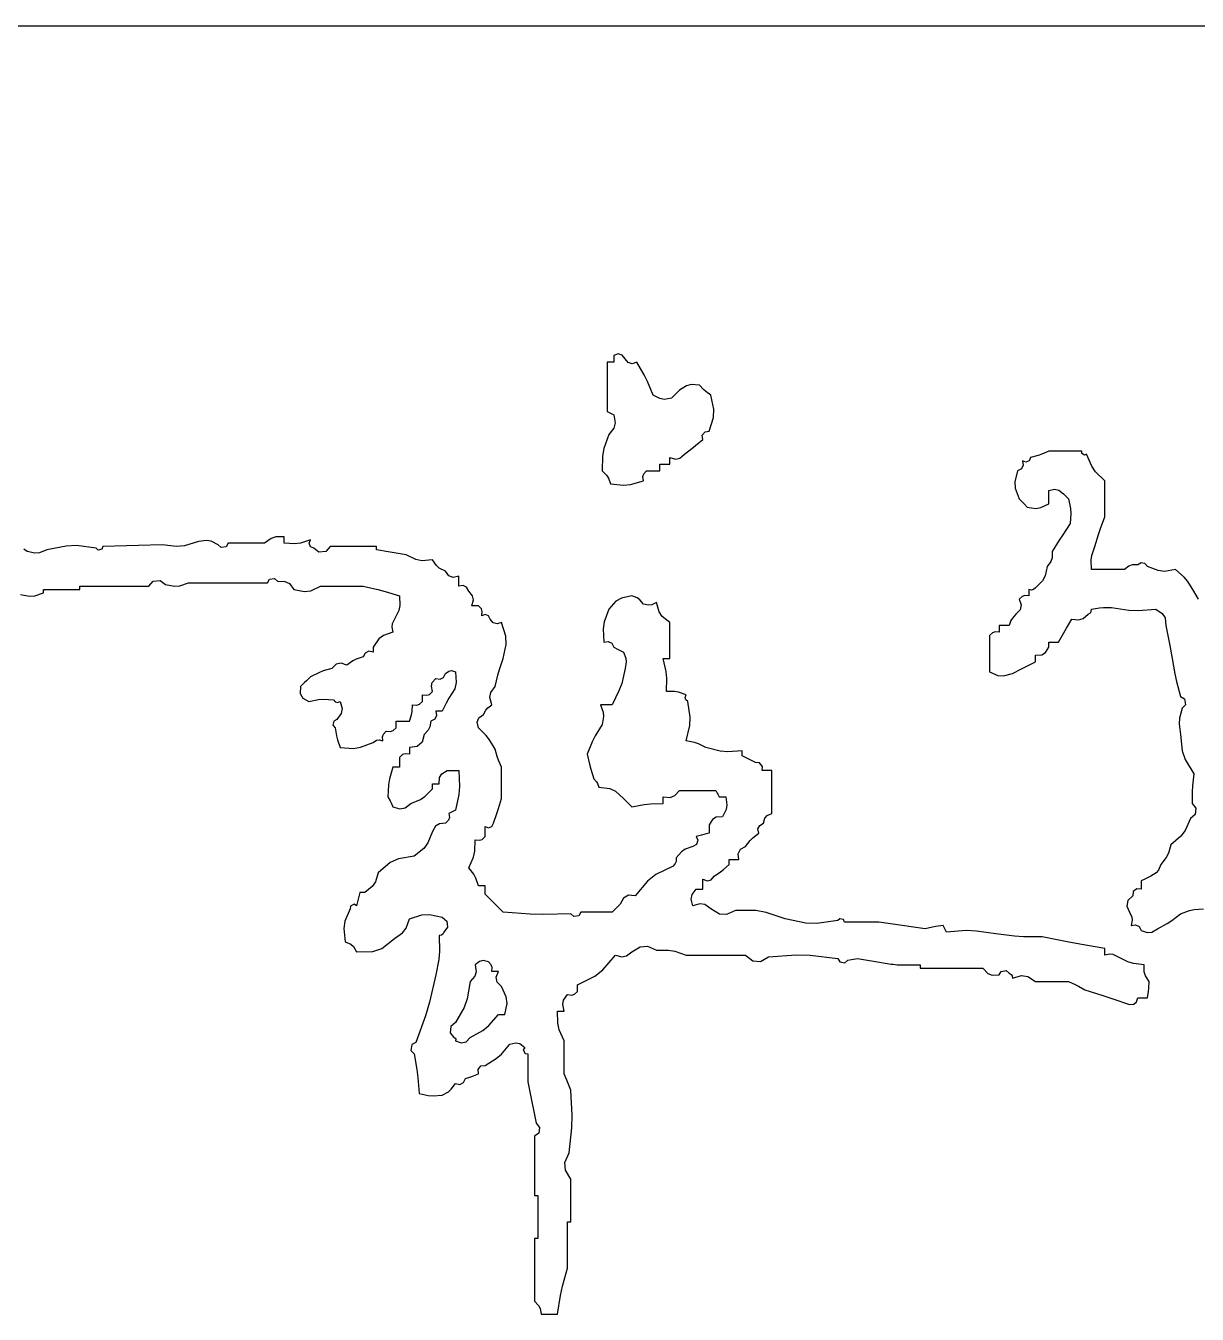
# Model space of a CAD drawing. Extents: x -737978 to 768813, y -372247 to 1140308.
# Drawn here: x -539000 to -537654, y -238915 to -237435 of the extents above; entities that cross this region are included whole.
import ezdxf

# ---------------------------------------------------------------- set-up
doc = ezdxf.new("R2010")
doc.units = 0
doc.header["$LTSCALE"] = 1000
doc.header["$MEASUREMENT"] = 0
doc.layers.get('0').update_dxf_attribs({"linetype": 'CONTINUOUS'})
doc.layers.add('PUB_TITLE', color=4, linetype='CONTINUOUS')

# ---------------------------------------------------------------- blocks, each defined once
blk = doc.blocks.new('黄履优')
for p, q in [((0.929155, 0.560923), (0.926865, 0.56012)), ((0.931179, 0.560344), (0.929155, 0.560923)), ((0.924864, 0.556786), (0.923531, 0.556786)), ((0.923531, 0.556786), (0.923531, 0.546783)), ((0.925531, 0.556786), (0.924864, 0.556786)), ((0.926865, 0.556786), (0.925531, 0.556786)), ((0.926865, 0.56012), (0.926865, 0.558786)), ((0.926865, 0.558786), (0.926865, 0.558119)), ((0.926865, 0.558119), (0.926865, 0.556786)), ((0.932699, 0.558453), (0.931179, 0.560344)), ((0.93422, 0.556561), (0.932699, 0.558453)), ((0.936243, 0.555983), (0.93422, 0.556561)), ((0.938534, 0.556786), (0.936243, 0.555983)), ((0.94227, 0.550334), (0.938534, 0.556786)), ((0.94395, 0.546975), (0.94227, 0.550334)), ((0.923531, 0.546783), (0.923531, 0.541782)), ((0.923531, 0.541782), (0.923531, 0.53178)), ((0.946869, 0.540115), (0.94395, 0.546975)), ((0.960205, 0.542616), (0.958538, 0.540949)), ((0.963673, 0.544848), (0.960205, 0.542616)), ((0.966097, 0.545454), (0.963673, 0.544848)), ((0.970207, 0.545116), (0.966097, 0.545454)), ((0.972287, 0.542853), (0.970207, 0.545116)), ((0.973487, 0.541824), (0.972287, 0.542853)), ((0.976042, 0.540115), (0.973487, 0.541824)), ((0.950134, 0.538316), (0.946869, 0.540115)), ((0.952349, 0.537914), (0.950134, 0.538316)), ((0.956038, 0.538448), (0.952349, 0.537914)), ((0.957705, 0.540115), (0.956038, 0.538448)), ((0.958538, 0.540949), (0.957705, 0.540115)), ((0.977479, 0.532915), (0.976042, 0.540115)), ((0.923531, 0.53178), (0.924864, 0.531113)), ((0.924864, 0.531113), (0.925531, 0.53078)), ((0.925531, 0.53078), (0.926865, 0.530113)), ((0.926865, 0.530113), (0.927626, 0.52606)), ((0.975208, 0.521778), (0.977293, 0.528819)), ((0.977293, 0.528819), (0.977479, 0.532915)), ((0.926943, 0.523329), (0.924364, 0.520111)), ((0.927626, 0.52606), (0.926943, 0.523329)), ((0.971623, 0.519731), (0.973085, 0.521558)), ((0.973085, 0.521558), (0.975208, 0.521778)), ((0.924364, 0.520111), (0.921949, 0.513058)), ((0.968237, 0.514574), (0.971874, 0.517611)), ((0.971874, 0.517611), (0.971623, 0.519731)), ((0.921252, 0.509226), (0.92103, 0.501774)), ((0.921949, 0.513058), (0.921252, 0.509226)), ((0.960322, 0.508168), (0.962706, 0.510109)), ((0.962706, 0.510109), (0.966403, 0.513073)), ((0.966403, 0.513073), (0.968237, 0.514574)), ((1.1415, 0.509498), (1.137743, 0.508442)), ((1.143354, 0.510172), (1.1415, 0.509498)), ((1.146912, 0.511776), (1.143354, 0.510172)), ((1.15358, 0.511776), (1.146912, 0.511776)), ((1.156914, 0.511776), (1.15358, 0.511776)), ((1.163582, 0.511776), (1.156914, 0.511776)), ((1.163608, 0.510574), (1.163582, 0.511776)), ((1.164963, 0.50967), (1.163608, 0.510574)), ((1.166082, 0.510109), (1.164963, 0.50967)), ((1.168632, 0.504159), (1.166082, 0.510109)), ((0.950203, 0.503774), (0.950203, 0.505108)), ((0.950203, 0.505108), (0.952203, 0.505108)), ((0.950203, 0.503107), (0.950203, 0.503774)), ((0.950203, 0.501774), (0.950203, 0.503107)), ((0.952203, 0.505108), (0.953204, 0.505108)), ((0.953204, 0.505108), (0.955204, 0.505108)), ((0.955204, 0.507108), (0.955204, 0.508442)), ((0.955204, 0.508442), (0.958185, 0.507693)), ((0.955204, 0.506442), (0.955204, 0.507108)), ((0.955204, 0.505108), (0.955204, 0.506442)), ((0.958185, 0.507693), (0.960322, 0.508168)), ((1.133067, 0.50279), (1.131075, 0.501774)), ((1.133958, 0.504571), (1.133067, 0.50279)), ((1.135247, 0.50612), (1.133576, 0.506775)), ((1.133576, 0.506775), (1.133958, 0.504571)), ((1.136984, 0.506815), (1.135247, 0.50612)), ((1.137743, 0.508442), (1.136984, 0.506815)), ((1.170609, 0.501284), (1.168632, 0.504159)), ((0.92103, 0.501774), (0.923283, 0.499579)), ((0.923283, 0.499579), (0.924212, 0.498093)), ((0.924212, 0.498093), (0.925198, 0.495106)), ((0.935426, 0.494927), (0.941868, 0.496773)), ((0.94163, 0.498868), (0.942087, 0.500241)), ((0.941868, 0.496773), (0.94163, 0.498868)), ((0.942087, 0.500241), (0.943535, 0.501774)), ((0.943535, 0.501774), (0.946202, 0.501774)), ((0.946202, 0.501774), (0.947536, 0.501774)), ((0.947536, 0.501774), (0.950203, 0.501774)), ((1.131075, 0.501774), (1.129707, 0.496263)), ((1.129707, 0.496263), (1.129904, 0.492916)), ((1.175251, 0.496773), (1.170609, 0.501284)), ((1.175251, 0.489438), (1.175251, 0.496773)), ((0.925198, 0.495106), (0.931878, 0.494572)), ((0.931878, 0.494572), (0.935426, 0.494927)), ((1.129904, 0.492916), (1.131909, 0.487604)), ((1.146912, 0.491772), (1.149893, 0.49252)), ((1.146912, 0.489105), (1.146912, 0.491772)), ((1.146912, 0.487771), (1.146912, 0.489105)), ((1.149893, 0.49252), (1.15203, 0.492046)), ((1.15203, 0.492046), (1.154413, 0.490105)), ((1.154413, 0.490105), (1.155414, 0.489105)), ((1.155414, 0.489105), (1.155914, 0.488604)), ((1.175251, 0.48577), (1.175251, 0.489438)), ((1.131909, 0.487604), (1.133576, 0.485937)), ((1.133576, 0.485937), (1.134409, 0.485104)), ((1.134409, 0.485104), (1.136076, 0.483437)), ((1.136076, 0.483437), (1.140405, 0.482738)), ((1.140405, 0.482738), (1.142993, 0.483136)), ((1.142993, 0.483136), (1.146912, 0.485104)), ((1.146912, 0.485104), (1.146912, 0.487771)), ((1.155914, 0.488604), (1.156914, 0.487604)), ((1.156914, 0.487604), (1.157906, 0.482691)), ((1.157906, 0.482691), (1.158079, 0.480103)), ((1.175251, 0.478436), (1.175251, 0.48577)), ((1.158079, 0.480103), (1.157747, 0.475102)), ((1.173065, 0.472499), (1.175251, 0.478436)), ((1.154079, 0.469434), (1.152245, 0.4666)), ((1.157747, 0.475102), (1.154079, 0.469434)), ((1.17025, 0.463432), (1.172063, 0.469493)), ((1.172063, 0.469493), (1.173065, 0.472499)), ((0.649952, 0.463721), (0.640137, 0.461765)), ((0.655219, 0.463897), (0.649952, 0.463721)), ((0.665142, 0.462599), (0.655219, 0.463897)), ((0.668476, 0.463432), (0.667999, 0.462143)), ((0.680476, 0.463841), (0.668476, 0.463432)), ((0.686478, 0.464007), (0.680476, 0.463841)), ((0.698483, 0.464266), (0.686478, 0.464007)), ((0.705808, 0.463506), (0.698483, 0.464266)), ((0.709751, 0.463865), (0.705808, 0.463506)), ((0.71682, 0.465933), (0.709751, 0.463865)), ((0.720836, 0.466497), (0.71682, 0.465933)), ((0.723206, 0.466102), (0.720836, 0.466497)), ((0.726822, 0.464266), (0.723206, 0.466102)), ((0.728307, 0.462885), (0.726822, 0.464266)), ((0.730866, 0.463311), (0.728307, 0.462885)), ((0.731823, 0.465099), (0.730866, 0.463311)), ((0.739158, 0.465099), (0.731823, 0.465099)), ((0.742825, 0.465099), (0.739158, 0.465099)), ((0.75016, 0.465099), (0.742825, 0.465099)), ((0.753588, 0.467556), (0.75016, 0.465099)), ((0.755946, 0.468342), (0.753588, 0.467556)), ((0.760162, 0.468433), (0.755946, 0.468342)), ((0.760162, 0.4671), (0.760162, 0.468433)), ((0.760162, 0.466433), (0.760162, 0.4671)), ((0.760162, 0.465099), (0.760162, 0.466433)), ((0.76553, 0.464792), (0.760162, 0.465099)), ((0.768372, 0.465147), (0.76553, 0.464792)), ((0.773499, 0.466766), (0.768372, 0.465147)), ((0.772844, 0.465095), (0.773499, 0.466766)), ((0.773538, 0.463358), (0.772844, 0.465095)), ((0.775166, 0.462599), (0.773538, 0.463358)), ((0.783501, 0.463432), (0.781331, 0.460879)), ((0.792836, 0.463432), (0.783501, 0.463432)), ((0.797504, 0.463432), (0.792836, 0.463432)), ((0.806839, 0.463432), (0.797504, 0.463432)), ((0.806839, 0.462766), (0.806839, 0.463432)), ((1.152245, 0.4666), (1.148579, 0.460932)), ((1.168758, 0.458959), (1.17025, 0.463432)), ((0.630135, 0.460932), (0.628493, 0.462122)), ((0.634046, 0.460027), (0.630135, 0.460932)), ((0.636429, 0.460226), (0.634046, 0.460027)), ((0.640137, 0.461765), (0.636429, 0.460226)), ((0.66617, 0.461686), (0.665142, 0.462599)), ((0.667999, 0.462143), (0.66617, 0.461686)), ((0.777798, 0.460526), (0.775166, 0.462599)), ((0.781331, 0.460879), (0.777798, 0.460526)), ((0.806839, 0.462432), (0.806839, 0.462766)), ((0.806839, 0.461765), (0.806839, 0.462432)), ((0.812834, 0.460729), (0.806839, 0.461765)), ((0.815835, 0.460229), (0.812834, 0.460729)), ((0.821842, 0.459265), (0.815835, 0.460229)), ((0.826715, 0.456875), (0.821842, 0.459265)), ((0.829771, 0.456302), (0.826715, 0.456875)), ((0.835178, 0.456764), (0.829771, 0.456302)), ((0.837164, 0.453828), (0.835178, 0.456764)), ((1.14858, 0.457769), (1.147977, 0.45596)), ((1.148579, 0.460932), (1.14858, 0.457769)), ((1.168403, 0.456475), (1.168758, 0.458959)), ((1.168583, 0.451763), (1.168403, 0.456475)), ((0.838673, 0.452508), (0.837164, 0.453828)), ((0.841847, 0.45093), (0.838673, 0.452508)), ((0.84347, 0.448589), (0.841847, 0.45093)), ((1.146078, 0.45343), (1.145055, 0.448615)), ((1.147977, 0.45596), (1.146078, 0.45343)), ((1.175251, 0.451763), (1.168583, 0.451763)), ((1.178585, 0.451763), (1.175251, 0.451763)), ((1.185253, 0.451763), (1.178585, 0.451763)), ((1.187489, 0.453528), (1.185253, 0.451763)), ((1.189076, 0.454124), (1.187489, 0.453528)), ((1.191921, 0.454264), (1.189076, 0.454124)), ((1.193747, 0.455148), (1.191921, 0.454264)), ((1.195483, 0.454858), (1.193747, 0.455148)), ((1.196922, 0.45343), (1.195483, 0.454858)), ((1.20221, 0.451282), (1.196922, 0.45343)), ((1.205451, 0.450901), (1.20221, 0.451282)), ((1.211092, 0.451763), (1.205451, 0.450901)), ((1.21536, 0.448018), (1.211092, 0.451763)), ((0.656807, 0.442761), (0.656807, 0.443428)), ((0.656807, 0.443428), (0.67081, 0.443428)), ((0.67081, 0.443428), (0.677811, 0.443428)), ((0.677811, 0.443428), (0.691814, 0.443428)), ((0.691814, 0.443428), (0.693985, 0.445981)), ((0.693985, 0.445981), (0.697517, 0.446334)), ((0.697517, 0.446334), (0.70015, 0.444262)), ((0.70015, 0.444262), (0.704736, 0.443332)), ((0.704736, 0.443332), (0.707411, 0.443523)), ((0.707411, 0.443523), (0.711819, 0.445095)), ((0.711819, 0.445095), (0.727822, 0.445095)), ((0.727822, 0.445095), (0.735824, 0.445095)), ((0.735824, 0.445095), (0.751827, 0.445095)), ((0.751827, 0.445095), (0.752806, 0.446871)), ((0.752806, 0.446871), (0.755327, 0.447292)), ((0.755327, 0.447292), (0.756828, 0.445929)), ((0.756828, 0.445929), (0.760555, 0.445838)), ((0.760555, 0.445838), (0.762855, 0.444688)), ((0.762855, 0.444688), (0.765163, 0.441761)), ((0.773653, 0.441102), (0.7785, 0.443428)), ((0.7785, 0.443428), (0.787168, 0.443428)), ((0.787168, 0.443428), (0.791502, 0.443428)), ((0.791502, 0.443428), (0.800171, 0.443428)), ((0.800171, 0.443428), (0.807592, 0.441776)), ((0.845752, 0.447733), (0.84347, 0.448589)), ((0.848515, 0.448429), (0.845752, 0.447733)), ((0.848515, 0.446429), (0.848515, 0.448429)), ((0.848515, 0.445429), (0.848515, 0.446429)), ((0.848515, 0.443428), (0.848515, 0.445429)), ((0.85073, 0.443732), (0.848515, 0.443428)), ((0.852429, 0.442883), (0.85073, 0.443732)), ((1.1437, 0.4461), (1.140244, 0.442595)), ((1.145055, 0.448615), (1.1437, 0.4461)), ((1.217274, 0.445756), (1.21536, 0.448018)), ((1.220261, 0.440928), (1.217274, 0.445756)), ((0.626801, 0.439261), (0.631389, 0.438342)), ((0.631389, 0.438342), (0.634059, 0.438532)), ((0.634059, 0.438532), (0.63847, 0.440094)), ((0.63847, 0.441094), (0.63847, 0.441761)), ((0.63847, 0.441761), (0.645805, 0.441761)), ((0.63847, 0.440761), (0.63847, 0.441094)), ((0.63847, 0.440094), (0.63847, 0.440761)), ((0.645805, 0.441761), (0.649472, 0.441761)), ((0.649472, 0.441761), (0.656807, 0.441761)), ((0.656807, 0.442428), (0.656807, 0.442761)), ((0.656807, 0.441761), (0.656807, 0.442428)), ((0.765163, 0.441761), (0.770434, 0.4407)), ((0.770434, 0.4407), (0.773653, 0.441102)), ((0.807592, 0.441776), (0.811276, 0.440771)), ((0.811276, 0.440771), (0.818508, 0.438427)), ((0.818508, 0.438427), (0.818731, 0.433659)), ((0.853516, 0.440928), (0.852429, 0.442883)), ((0.855457, 0.438544), (0.853516, 0.440928)), ((0.855931, 0.436407), (0.855457, 0.438544)), ((0.930769, 0.437339), (0.927974, 0.435742)), ((0.936033, 0.438427), (0.930769, 0.437339)), ((0.938763, 0.437546), (0.936033, 0.438427)), ((0.94015, 0.436556), (0.938763, 0.437546)), ((1.133442, 0.438208), (1.131909, 0.43676)), ((1.134814, 0.438665), (1.133442, 0.438208)), ((1.13691, 0.438427), (1.134814, 0.438665)), ((1.138248, 0.441446), (1.13691, 0.441761)), ((1.13691, 0.441761), (1.13691, 0.440427)), ((1.13691, 0.440427), (1.13691, 0.439761)), ((1.13691, 0.439761), (1.13691, 0.438427)), ((1.139211, 0.441687), (1.138248, 0.441446)), ((1.140244, 0.442595), (1.139211, 0.441687)), ((1.22271, 0.43683), (1.220261, 0.440928)), ((0.818165, 0.431016), (0.816008, 0.426758)), ((0.818731, 0.433659), (0.818165, 0.431016)), ((0.855183, 0.433426), (0.855931, 0.436407)), ((0.856516, 0.433426), (0.855183, 0.433426)), ((0.857183, 0.433426), (0.856516, 0.433426)), ((0.858517, 0.433426), (0.857183, 0.433426)), ((0.859964, 0.431893), (0.858517, 0.433426)), ((0.860422, 0.43052), (0.859964, 0.431893)), ((0.860184, 0.428425), (0.860422, 0.43052)), ((0.924364, 0.431759), (0.92208, 0.425415)), ((0.927974, 0.435742), (0.924364, 0.431759)), ((0.941868, 0.434259), (0.94015, 0.436556)), ((0.944509, 0.433758), (0.941868, 0.434259)), ((0.9461, 0.433957), (0.944509, 0.433758)), ((0.948536, 0.435093), (0.9461, 0.433957)), ((0.949863, 0.430471), (0.948536, 0.435093)), ((0.951449, 0.428094), (0.949863, 0.430471)), ((1.132447, 0.431399), (1.130241, 0.429258)), ((1.131909, 0.43676), (1.133, 0.433887)), ((1.133, 0.433887), (1.132447, 0.431399)), ((1.167954, 0.429865), (1.168422, 0.430568)), ((1.168422, 0.430568), (1.168583, 0.431759)), ((1.168583, 0.431759), (1.172527, 0.43251)), ((1.172527, 0.43251), (1.174571, 0.43268)), ((1.174571, 0.43268), (1.178585, 0.432592)), ((1.178585, 0.432592), (1.1875, 0.4313)), ((1.1875, 0.4313), (1.192104, 0.431129)), ((1.192104, 0.431129), (1.20109, 0.431759)), ((1.20109, 0.431759), (1.204335, 0.429617)), ((0.814845, 0.424334), (0.814644, 0.422725)), ((0.816008, 0.426758), (0.814845, 0.424334)), ((0.861855, 0.42908), (0.860184, 0.428425)), ((0.863593, 0.428385), (0.861855, 0.42908)), ((0.864351, 0.426758), (0.863593, 0.428385)), ((0.865872, 0.424866), (0.864351, 0.426758)), ((0.867895, 0.424288), (0.865872, 0.424866)), ((0.870186, 0.425091), (0.867895, 0.424288)), ((0.872347, 0.418074), (0.870186, 0.425091)), ((0.92208, 0.425415), (0.921542, 0.421824)), ((0.955204, 0.425091), (0.951449, 0.428094)), ((0.955204, 0.417756), (0.955204, 0.425091)), ((1.127798, 0.42596), (1.126907, 0.423424)), ((1.128508, 0.427204), (1.127798, 0.42596)), ((1.130241, 0.429258), (1.128508, 0.427204)), ((1.155914, 0.42209), (1.158581, 0.426758)), ((1.158581, 0.426758), (1.162029, 0.426283)), ((1.162029, 0.426283), (1.164299, 0.426963)), ((1.164299, 0.426963), (1.166916, 0.429258)), ((1.166916, 0.429258), (1.167954, 0.429865)), ((1.204335, 0.429617), (1.205729, 0.427295)), ((1.205729, 0.427295), (1.206091, 0.423424)), ((0.810433, 0.4185), (0.808026, 0.416695)), ((0.815174, 0.42009), (0.810433, 0.4185)), ((0.814644, 0.422725), (0.815174, 0.42009)), ((0.872535, 0.413938), (0.872347, 0.418074)), ((0.921542, 0.421824), (0.921864, 0.415089)), ((0.955204, 0.414088), (0.955204, 0.417756)), ((1.118439, 0.41987), (1.116905, 0.418423)), ((1.116905, 0.418423), (1.116905, 0.411088)), ((1.119811, 0.420328), (1.118439, 0.41987)), ((1.121906, 0.42009), (1.119811, 0.420328)), ((1.123907, 0.423424), (1.121906, 0.423424)), ((1.121906, 0.423424), (1.121906, 0.42209)), ((1.121906, 0.42209), (1.121906, 0.421423)), ((1.121906, 0.421423), (1.121906, 0.42009)), ((1.124907, 0.423424), (1.123907, 0.423424)), ((1.126907, 0.423424), (1.124907, 0.423424)), ((1.151913, 0.415089), (1.15458, 0.419756)), ((1.15458, 0.419756), (1.155914, 0.42209)), ((1.206091, 0.423424), (1.207425, 0.416756)), ((0.808026, 0.416695), (0.805172, 0.412588)), ((0.805172, 0.412588), (0.805172, 0.411588)), ((0.805172, 0.411588), (0.805172, 0.411088)), ((0.805172, 0.411088), (0.805172, 0.410088)), ((0.871019, 0.406754), (0.872535, 0.413938)), ((0.921864, 0.415089), (0.924067, 0.415471)), ((0.924067, 0.415471), (0.925849, 0.414581)), ((0.925849, 0.414581), (0.926865, 0.412588)), ((0.926865, 0.412588), (0.928803, 0.411471)), ((0.928803, 0.411471), (0.92981, 0.410968)), ((0.92981, 0.410968), (0.931866, 0.410088)), ((0.955204, 0.406754), (0.955204, 0.414088)), ((1.116905, 0.411088), (1.116905, 0.40742)), ((1.145285, 0.409896), (1.146912, 0.412588)), ((1.146912, 0.414088), (1.146912, 0.415089)), ((1.146912, 0.415089), (1.148912, 0.415089)), ((1.146912, 0.413588), (1.146912, 0.414088)), ((1.146912, 0.412588), (1.146912, 0.413588)), ((1.148912, 0.415089), (1.149912, 0.415089)), ((1.149912, 0.415089), (1.151913, 0.415089)), ((1.207425, 0.416756), (1.208091, 0.413422)), ((1.208091, 0.413422), (1.209425, 0.406754)), ((0.788962, 0.404511), (0.786475, 0.403958)), ((0.791836, 0.40342), (0.788962, 0.404511)), ((0.794888, 0.40556), (0.791836, 0.40342)), ((0.796628, 0.40643), (0.794888, 0.40556)), ((0.800171, 0.407587), (0.796628, 0.40643)), ((0.801187, 0.409579), (0.800171, 0.407587)), ((0.802968, 0.41047), (0.801187, 0.409579)), ((0.805172, 0.410088), (0.802968, 0.41047)), ((0.869104, 0.401165), (0.871019, 0.406754)), ((0.931866, 0.410088), (0.932939, 0.406913)), ((0.933122, 0.405076), (0.932699, 0.401753)), ((0.932939, 0.406913), (0.933122, 0.405076)), ((0.953328, 0.400213), (0.95187, 0.406754)), ((0.95187, 0.406754), (0.953204, 0.406754)), ((0.953204, 0.406754), (0.95387, 0.406754)), ((0.95387, 0.406754), (0.955204, 0.406754)), ((1.116905, 0.40742), (1.116905, 0.400085)), ((1.135553, 0.402799), (1.140244, 0.405087)), ((1.140244, 0.408421), (1.143376, 0.408703)), ((1.140244, 0.407087), (1.140244, 0.408421)), ((1.140244, 0.40642), (1.140244, 0.407087)), ((1.140244, 0.405087), (1.140244, 0.40642)), ((1.143376, 0.408703), (1.145285, 0.409896)), ((1.209425, 0.406754), (1.210628, 0.398999)), ((0.777667, 0.399631), (0.773499, 0.397585)), ((0.779869, 0.400478), (0.777667, 0.399631)), ((0.784334, 0.401753), (0.779869, 0.400478)), ((0.786475, 0.403958), (0.784334, 0.401753)), ((0.84083, 0.39726), (0.841847, 0.399252)), ((0.841847, 0.399252), (0.843488, 0.400442)), ((0.843488, 0.400442), (0.844908, 0.400679)), ((0.844908, 0.400679), (0.846848, 0.400085)), ((0.846848, 0.400085), (0.847247, 0.394601)), ((0.866852, 0.392584), (0.868267, 0.39832)), ((0.868267, 0.39832), (0.869104, 0.401165)), ((0.932699, 0.401753), (0.930918, 0.394154)), ((0.953671, 0.396783), (0.953328, 0.400213)), ((1.116905, 0.400085), (1.121223, 0.39828)), ((1.121223, 0.39828), (1.124044, 0.398078)), ((1.124044, 0.398078), (1.128574, 0.399252)), ((1.128574, 0.399252), (1.133219, 0.401631)), ((1.133219, 0.401631), (1.135553, 0.402799)), ((1.210628, 0.398999), (1.211468, 0.395137)), ((0.768498, 0.392584), (0.768218, 0.389163)), ((0.770498, 0.394584), (0.768498, 0.392584)), ((0.771498, 0.395585), (0.770498, 0.394584)), ((0.773499, 0.397585), (0.771498, 0.395585)), ((0.834649, 0.392781), (0.835109, 0.39462)), ((0.835178, 0.390083), (0.834649, 0.392781)), ((0.835109, 0.39462), (0.836845, 0.396751)), ((0.836845, 0.396751), (0.839049, 0.396369)), ((0.839049, 0.396369), (0.84083, 0.39726)), ((0.846447, 0.3914), (0.843514, 0.386749)), ((0.847247, 0.394601), (0.846447, 0.3914)), ((0.864639, 0.389584), (0.866852, 0.392584)), ((0.930918, 0.394154), (0.929547, 0.390383)), ((0.953537, 0.390083), (0.953671, 0.396783)), ((1.211468, 0.395137), (1.213593, 0.387583)), ((0.768218, 0.389163), (0.769613, 0.386652)), ((0.769613, 0.386652), (0.772665, 0.385082)), ((0.772665, 0.385082), (0.777578, 0.386075)), ((0.777578, 0.386075), (0.780167, 0.386247)), ((0.780167, 0.386247), (0.785168, 0.385916)), ((0.785168, 0.385916), (0.786043, 0.384856)), ((0.786043, 0.384856), (0.787231, 0.384559)), ((0.787231, 0.384559), (0.788502, 0.385082)), ((0.788502, 0.385082), (0.789517, 0.381496)), ((0.828644, 0.383635), (0.830177, 0.385082)), ((0.830177, 0.387083), (0.830177, 0.388416)), ((0.830177, 0.388416), (0.832273, 0.388178)), ((0.830177, 0.386416), (0.830177, 0.387083)), ((0.830177, 0.385082), (0.830177, 0.386416)), ((0.832273, 0.388178), (0.833645, 0.388636)), ((0.833645, 0.388636), (0.835178, 0.390083)), ((0.843514, 0.386749), (0.842066, 0.384142)), ((0.864169, 0.387002), (0.864639, 0.389584)), ((0.865185, 0.383415), (0.864169, 0.387002)), ((0.929547, 0.390383), (0.926031, 0.383415)), ((0.957593, 0.390079), (0.953537, 0.390083)), ((0.959701, 0.389728), (0.957593, 0.390079)), ((0.963539, 0.388416), (0.959701, 0.389728)), ((0.963016, 0.387145), (0.963539, 0.388416)), ((0.963313, 0.385958), (0.963016, 0.387145)), ((0.964373, 0.385082), (0.963313, 0.385958)), ((0.965614, 0.37717), (0.964373, 0.385082)), ((1.213593, 0.387583), (1.215661, 0.386451)), ((1.215661, 0.386451), (1.216095, 0.383414)), ((0.789048, 0.378913), (0.786835, 0.375914)), ((0.789517, 0.381496), (0.789048, 0.378913)), ((0.823509, 0.37508), (0.824565, 0.378312)), ((0.824565, 0.378312), (0.824908, 0.380026)), ((0.824908, 0.380026), (0.825176, 0.383415)), ((0.825176, 0.383415), (0.827271, 0.383177)), ((0.827271, 0.383177), (0.828644, 0.383635)), ((0.838179, 0.380081), (0.836845, 0.380081)), ((0.836845, 0.380081), (0.837228, 0.377878)), ((0.838846, 0.380081), (0.838179, 0.380081)), ((0.84018, 0.380081), (0.838846, 0.380081)), ((0.841397, 0.382804), (0.84018, 0.380081)), ((0.842066, 0.384142), (0.841397, 0.382804)), ((0.858677, 0.37679), (0.861017, 0.378414)), ((0.861017, 0.378414), (0.862236, 0.380716)), ((0.862236, 0.380716), (0.863141, 0.381802)), ((0.863141, 0.381802), (0.865185, 0.383415)), ((0.92253, 0.383415), (0.920197, 0.383415)), ((0.920197, 0.383415), (0.921482, 0.379612)), ((0.921482, 0.379612), (0.921668, 0.377377)), ((0.923697, 0.383415), (0.92253, 0.383415)), ((0.926031, 0.383415), (0.923697, 0.383415)), ((1.214426, 0.381748), (1.213131, 0.376563)), ((1.216095, 0.383414), (1.214426, 0.381748)), ((0.785312, 0.375159), (0.784886, 0.373029)), ((0.784886, 0.373029), (0.786001, 0.371746)), ((0.786835, 0.375914), (0.785312, 0.375159)), ((0.786001, 0.371746), (0.786584, 0.367663)), ((0.815308, 0.370299), (0.816841, 0.371746)), ((0.816841, 0.373747), (0.816841, 0.37508)), ((0.816841, 0.37508), (0.819508, 0.37508)), ((0.816841, 0.37308), (0.816841, 0.373747)), ((0.816841, 0.371746), (0.816841, 0.37308)), ((0.819508, 0.37508), (0.820842, 0.37508)), ((0.820842, 0.37508), (0.823509, 0.37508)), ((0.83383, 0.372143), (0.833052, 0.370587)), ((0.834345, 0.37508), (0.83383, 0.372143)), ((0.836337, 0.376096), (0.834345, 0.37508)), ((0.837228, 0.377878), (0.836337, 0.376096)), ((0.857821, 0.374508), (0.858677, 0.37679)), ((0.858517, 0.371746), (0.857821, 0.374508)), ((0.862283, 0.367782), (0.858517, 0.371746)), ((0.92103, 0.373413), (0.917508, 0.367702)), ((0.921668, 0.377377), (0.92103, 0.373413)), ((0.963539, 0.365078), (0.965434, 0.372859)), ((0.965434, 0.372859), (0.965614, 0.37717)), ((1.213131, 0.376563), (1.212954, 0.373719)), ((1.212954, 0.373719), (1.213593, 0.368412)), ((0.786584, 0.367663), (0.787095, 0.36562)), ((0.787095, 0.36562), (0.788502, 0.361744)), ((0.805172, 0.364244), (0.806814, 0.365435)), ((0.806814, 0.365435), (0.808234, 0.365672)), ((0.808234, 0.365672), (0.810173, 0.365078)), ((0.809935, 0.367173), (0.810393, 0.368546)), ((0.810173, 0.365078), (0.809935, 0.367173)), ((0.810393, 0.368546), (0.81184, 0.370079)), ((0.81184, 0.370079), (0.813935, 0.369841)), ((0.813935, 0.369841), (0.815308, 0.370299)), ((0.831011, 0.368412), (0.830027, 0.36452)), ((0.833052, 0.370587), (0.831011, 0.368412)), ((0.863986, 0.365568), (0.862283, 0.367782)), ((0.866852, 0.36091), (0.863986, 0.365568)), ((0.917508, 0.367702), (0.915984, 0.364654)), ((1.213593, 0.368412), (1.214407, 0.360017)), ((0.788502, 0.361744), (0.795233, 0.361343)), ((0.795233, 0.361343), (0.798855, 0.361886)), ((0.798855, 0.361886), (0.805172, 0.364244)), ((0.821414, 0.358648), (0.820042, 0.35819)), ((0.823509, 0.35841), (0.821414, 0.358648)), ((0.82749, 0.362265), (0.823509, 0.361744)), ((0.823509, 0.361744), (0.823509, 0.36041)), ((0.823509, 0.36041), (0.823509, 0.359744)), ((0.823509, 0.359744), (0.823509, 0.35841)), ((0.830027, 0.36452), (0.82749, 0.362265)), ((0.867907, 0.357154), (0.866852, 0.36091)), ((0.915984, 0.364654), (0.913529, 0.35841)), ((0.967683, 0.364297), (0.963539, 0.365078)), ((0.969757, 0.363605), (0.967683, 0.364297)), ((0.973541, 0.361744), (0.969757, 0.363605)), ((0.980663, 0.359864), (0.973541, 0.361744)), ((0.984535, 0.359512), (0.980663, 0.359864)), ((0.991879, 0.360077), (0.984535, 0.359512)), ((0.991879, 0.359077), (0.991879, 0.360077)), ((0.991879, 0.358577), (0.991879, 0.359077)), ((0.991879, 0.357576), (0.991879, 0.358577)), ((1.214407, 0.360017), (1.215875, 0.355613)), ((0.820042, 0.35819), (0.818508, 0.356743)), ((0.818508, 0.356743), (0.818508, 0.354742)), ((0.818508, 0.354742), (0.818508, 0.353742)), ((0.818508, 0.353742), (0.818508, 0.351742)), ((0.868582, 0.355299), (0.867907, 0.357154)), ((0.870186, 0.351742), (0.868582, 0.355299)), ((0.913529, 0.35841), (0.914645, 0.353356)), ((0.914645, 0.353356), (0.915315, 0.350846)), ((0.994546, 0.356243), (0.991879, 0.357576)), ((0.995879, 0.355576), (0.994546, 0.356243)), ((0.998547, 0.354242), (0.995879, 0.355576)), ((1.00067, 0.354022), (0.998547, 0.354242)), ((1.002132, 0.352195), (1.00067, 0.354022)), ((1.001881, 0.350075), (1.002132, 0.352195)), ((1.215875, 0.355613), (1.220261, 0.348408)), ((0.813454, 0.345906), (0.81294, 0.342817)), ((0.815174, 0.351742), (0.813454, 0.345906)), ((0.816508, 0.351742), (0.815174, 0.351742)), ((0.817175, 0.351742), (0.816508, 0.351742)), ((0.818508, 0.351742), (0.817175, 0.351742)), ((0.838512, 0.343407), (0.838795, 0.346539)), ((0.838795, 0.346539), (0.839988, 0.348448)), ((0.839988, 0.348448), (0.84268, 0.350075)), ((0.84268, 0.350075), (0.845014, 0.350075)), ((0.845014, 0.350075), (0.846181, 0.350075)), ((0.846181, 0.350075), (0.848515, 0.350075)), ((0.848515, 0.350075), (0.848822, 0.342051)), ((0.870186, 0.345407), (0.870186, 0.351742)), ((0.915315, 0.350846), (0.916863, 0.345907)), ((0.916863, 0.345907), (0.918143, 0.344445)), ((1.003881, 0.350075), (1.001881, 0.350075)), ((1.004881, 0.350075), (1.003881, 0.350075)), ((1.006882, 0.350075), (1.004881, 0.350075)), ((1.006882, 0.341406), (1.006882, 0.350075)), ((1.220261, 0.348408), (1.219556, 0.342439)), ((0.81294, 0.342817), (0.812674, 0.336739)), ((0.831567, 0.337066), (0.835178, 0.340906)), ((0.835178, 0.342406), (0.835178, 0.343407)), ((0.835178, 0.343407), (0.836512, 0.343407)), ((0.835178, 0.341906), (0.835178, 0.342406)), ((0.835178, 0.340906), (0.835178, 0.341906)), ((0.836512, 0.343407), (0.837179, 0.343407)), ((0.837179, 0.343407), (0.838512, 0.343407)), ((0.848822, 0.342051), (0.848478, 0.337933)), ((0.870186, 0.34224), (0.870186, 0.345407)), ((0.870186, 0.335905), (0.870186, 0.34224)), ((0.918143, 0.344445), (0.918675, 0.343558)), ((0.918675, 0.343558), (0.919363, 0.34174)), ((0.919363, 0.34174), (0.924837, 0.34104)), ((0.924837, 0.34104), (0.927813, 0.339651)), ((0.927813, 0.339651), (0.931866, 0.335905)), ((0.957751, 0.337451), (0.960205, 0.340073)), ((0.960205, 0.340073), (0.96754, 0.340073)), ((0.96754, 0.340073), (0.971208, 0.340073)), ((0.971208, 0.340073), (0.978542, 0.340073)), ((0.978542, 0.340073), (0.979209, 0.338739)), ((1.006882, 0.337072), (1.006882, 0.341406)), ((1.219556, 0.342439), (1.219388, 0.339415)), ((1.219388, 0.339415), (1.219427, 0.333405)), ((0.812674, 0.336739), (0.813818, 0.334817)), ((0.813818, 0.334817), (0.814323, 0.333806)), ((0.814323, 0.333806), (0.815174, 0.331738)), ((0.821343, 0.331192), (0.824343, 0.333405)), ((0.824343, 0.333405), (0.829209, 0.335433)), ((0.829209, 0.335433), (0.831567, 0.337066)), ((0.848478, 0.337933), (0.846848, 0.330071)), ((0.868519, 0.330904), (0.870186, 0.335905)), ((0.931866, 0.335905), (0.933533, 0.334238)), ((0.933533, 0.334238), (0.934366, 0.333405)), ((0.934366, 0.333405), (0.936033, 0.331738)), ((0.936033, 0.331738), (0.942297, 0.332892)), ((0.942297, 0.332892), (0.945503, 0.33323)), ((0.945503, 0.33323), (0.95187, 0.333405)), ((0.95187, 0.335405), (0.95187, 0.336739)), ((0.95187, 0.336739), (0.955455, 0.336533)), ((0.95187, 0.334738), (0.95187, 0.335405)), ((0.95187, 0.333405), (0.95187, 0.334738)), ((0.955455, 0.336533), (0.957751, 0.337451)), ((0.979209, 0.338739), (0.979543, 0.338072)), ((0.979543, 0.338072), (0.980209, 0.336739)), ((0.980209, 0.336739), (0.981543, 0.336739)), ((0.981543, 0.336739), (0.98221, 0.336739)), ((0.98221, 0.336739), (0.983543, 0.336739)), ((0.983543, 0.336739), (0.984161, 0.33273)), ((0.984161, 0.33273), (0.983761, 0.330328)), ((1.006882, 0.328404), (1.006882, 0.337072)), ((1.219427, 0.333405), (1.221278, 0.331019)), ((0.815174, 0.331738), (0.818761, 0.330722)), ((0.818761, 0.330722), (0.821343, 0.331192)), ((0.843752, 0.326308), (0.843294, 0.324936)), ((0.844847, 0.32907), (0.843514, 0.328404)), ((0.843514, 0.328404), (0.843752, 0.326308)), ((0.845514, 0.329404), (0.844847, 0.32907)), ((0.846848, 0.330071), (0.845514, 0.329404)), ((0.866018, 0.323402), (0.867685, 0.328404)), ((0.867685, 0.328404), (0.868519, 0.330904)), ((0.978744, 0.326454), (0.976835, 0.325261)), ((0.981876, 0.326736), (0.978744, 0.326454)), ((0.983761, 0.330328), (0.981876, 0.326736)), ((1.00333, 0.325933), (1.004504, 0.327342)), ((1.004504, 0.327342), (1.006882, 0.328404)), ((1.220923, 0.327824), (1.218594, 0.325903)), ((1.221278, 0.331019), (1.220923, 0.327824)), ((0.836805, 0.321927), (0.835178, 0.319235)), ((0.838714, 0.32312), (0.836805, 0.321927)), ((0.841847, 0.323402), (0.838714, 0.32312)), ((0.843294, 0.324936), (0.841847, 0.323402)), ((0.861851, 0.319735), (0.861851, 0.321735)), ((0.861851, 0.321735), (0.863522, 0.32108)), ((0.861851, 0.318735), (0.861851, 0.319735)), ((0.863522, 0.32108), (0.86526, 0.321775)), ((0.86526, 0.321775), (0.866018, 0.323402)), ((0.976835, 0.325261), (0.975208, 0.322569)), ((0.975208, 0.322569), (0.975208, 0.320902)), ((0.975208, 0.320902), (0.975208, 0.320068)), ((0.975208, 0.320068), (0.975208, 0.318401)), ((0.999831, 0.320605), (1.000722, 0.322386)), ((1.000214, 0.318401), (0.999831, 0.320605)), ((1.000722, 0.322386), (1.002714, 0.323402)), ((1.002714, 0.323402), (1.00333, 0.325933)), ((1.215876, 0.319814), (1.213676, 0.31688)), ((1.218594, 0.325903), (1.215876, 0.319814)), ((0.83281, 0.313503), (0.830765, 0.310714)), ((0.835178, 0.319235), (0.83281, 0.313503)), ((0.856643, 0.309248), (0.85685, 0.315067)), ((0.85685, 0.315067), (0.858945, 0.314829)), ((0.858945, 0.314829), (0.860318, 0.315287)), ((0.860318, 0.315287), (0.861851, 0.316734)), ((0.861851, 0.316734), (0.861851, 0.318735)), ((0.971208, 0.317401), (0.96854, 0.316734)), ((0.96854, 0.316734), (0.969416, 0.314816)), ((0.969416, 0.314816), (0.968725, 0.312742)), ((0.972541, 0.317735), (0.971208, 0.317401)), ((0.975208, 0.318401), (0.972541, 0.317735)), ((0.993546, 0.311733), (0.995822, 0.314741)), ((0.995822, 0.314741), (0.997206, 0.316125)), ((0.997206, 0.316125), (1.000214, 0.318401)), ((1.213676, 0.31688), (1.208592, 0.312567)), ((0.82601, 0.306732), (0.818052, 0.305473)), ((0.830765, 0.310714), (0.82601, 0.306732)), ((0.855925, 0.306198), (0.856643, 0.309248)), ((0.96122, 0.30896), (0.958538, 0.305899)), ((0.963079, 0.310261), (0.96122, 0.30896)), ((0.966873, 0.311733), (0.963079, 0.310261)), ((0.968725, 0.312742), (0.966873, 0.311733)), ((0.989806, 0.30802), (0.990939, 0.310285)), ((0.990212, 0.305065), (0.989806, 0.30802)), ((0.990939, 0.310285), (0.993546, 0.311733)), ((1.207411, 0.308252), (1.206334, 0.306097)), ((1.208592, 0.312567), (1.207411, 0.308252)), ((0.813854, 0.303565), (0.807673, 0.298397)), ((0.818052, 0.305473), (0.813854, 0.303565)), ((0.853516, 0.300898), (0.855925, 0.306198)), ((0.856084, 0.297603), (0.853516, 0.300898)), ((0.956871, 0.301731), (0.948129, 0.297443)), ((0.958023, 0.303108), (0.956871, 0.301731)), ((0.958422, 0.304107), (0.958023, 0.303108)), ((0.958538, 0.305899), (0.958422, 0.304107)), ((0.980911, 0.298778), (0.982437, 0.299965)), ((0.982437, 0.299965), (0.985211, 0.302565)), ((0.985211, 0.304065), (0.985211, 0.305065)), ((0.985211, 0.305065), (0.987211, 0.305065)), ((0.985211, 0.303565), (0.985211, 0.304065)), ((0.985211, 0.302565), (0.985211, 0.303565)), ((0.987211, 0.305065), (0.988211, 0.305065)), ((0.988211, 0.305065), (0.990212, 0.305065)), ((1.203591, 0.302565), (1.202414, 0.299725)), ((1.206334, 0.306097), (1.203591, 0.302565)), ((0.806378, 0.293766), (0.804781, 0.291371)), ((0.807673, 0.298397), (0.806378, 0.293766)), ((0.857137, 0.295672), (0.856084, 0.297603)), ((0.858517, 0.291729), (0.857137, 0.295672)), ((0.943964, 0.294183), (0.9377, 0.286728)), ((0.948129, 0.297443), (0.943964, 0.294183)), ((0.971874, 0.293063), (0.971874, 0.295063)), ((0.971874, 0.295063), (0.974165, 0.29426)), ((0.974165, 0.29426), (0.976188, 0.294838)), ((0.976188, 0.294838), (0.977709, 0.29673)), ((0.977709, 0.29673), (0.980911, 0.298778)), ((1.195589, 0.29523), (1.193588, 0.29423)), ((1.193588, 0.29423), (1.193588, 0.292563)), ((1.196589, 0.29573), (1.195589, 0.29523)), ((1.198589, 0.29673), (1.196589, 0.29573)), ((1.201216, 0.298327), (1.198589, 0.29673)), ((1.202414, 0.299725), (1.201216, 0.298327)), ((0.798504, 0.288395), (0.797837, 0.285728)), ((0.799504, 0.288395), (0.798504, 0.288395)), ((0.800004, 0.288395), (0.799504, 0.288395)), ((0.801004, 0.288395), (0.800004, 0.288395)), ((0.804781, 0.291371), (0.801004, 0.288395)), ((0.85985, 0.291729), (0.858517, 0.291729)), ((0.860517, 0.291729), (0.85985, 0.291729)), ((0.861851, 0.291729), (0.860517, 0.291729)), ((0.861851, 0.290062), (0.861851, 0.291729)), ((0.861851, 0.289228), (0.861851, 0.290062)), ((0.861851, 0.287561), (0.861851, 0.289228)), ((0.865518, 0.283894), (0.861851, 0.287561)), ((0.934279, 0.287008), (0.931769, 0.285613)), ((0.9377, 0.286728), (0.934279, 0.287008)), ((0.966091, 0.285036), (0.966546, 0.287308)), ((0.966546, 0.287308), (0.96854, 0.290062)), ((0.96854, 0.290062), (0.969874, 0.290062)), ((0.969874, 0.290062), (0.970541, 0.290062)), ((0.970541, 0.290062), (0.971874, 0.290062)), ((0.971874, 0.292062), (0.971874, 0.293063)), ((0.971874, 0.290062), (0.971874, 0.292062)), ((1.189641, 0.288851), (1.189421, 0.286728)), ((1.191468, 0.290313), (1.189641, 0.288851)), ((1.193588, 0.290062), (1.191468, 0.290313)), ((1.193588, 0.292563), (1.193588, 0.291729)), ((1.193588, 0.291729), (1.193588, 0.290062)), ((0.793662, 0.281542), (0.793503, 0.28006)), ((0.795555, 0.282489), (0.793662, 0.281542)), ((0.796837, 0.281727), (0.795555, 0.282489)), ((0.797504, 0.284394), (0.796837, 0.281727)), ((0.797837, 0.285728), (0.797504, 0.284394)), ((0.867352, 0.28206), (0.865518, 0.283894)), ((0.871019, 0.278393), (0.867352, 0.28206)), ((0.928532, 0.280893), (0.927698, 0.28006)), ((0.930199, 0.28256), (0.928532, 0.280893)), ((0.931769, 0.285613), (0.930199, 0.28256)), ((0.966873, 0.281727), (0.966091, 0.285036)), ((0.97046, 0.282742), (0.966873, 0.281727)), ((0.973042, 0.282273), (0.97046, 0.282742)), ((0.976042, 0.28006), (0.973042, 0.282273)), ((1.186989, 0.284351), (1.186424, 0.281522)), ((1.186424, 0.281522), (1.187754, 0.278393)), ((1.189421, 0.286728), (1.186989, 0.284351)), ((0.793503, 0.28006), (0.790957, 0.273816)), ((0.82192, 0.270317), (0.823509, 0.275059)), ((0.823509, 0.275059), (0.829875, 0.277072)), ((0.829875, 0.277072), (0.833645, 0.27726)), ((0.833645, 0.27726), (0.84018, 0.275892)), ((0.84018, 0.275892), (0.842509, 0.273972)), ((0.842509, 0.273972), (0.842864, 0.270776)), ((0.88466, 0.277441), (0.871019, 0.278393)), ((0.891523, 0.277273), (0.88466, 0.277441)), ((0.905193, 0.277559), (0.891523, 0.277273)), ((0.906678, 0.276178), (0.905193, 0.277559)), ((0.909238, 0.276605), (0.906678, 0.276178)), ((0.910194, 0.278393), (0.909238, 0.276605)), ((0.916529, 0.278393), (0.910194, 0.278393)), ((0.919697, 0.278393), (0.916529, 0.278393)), ((0.926031, 0.278393), (0.919697, 0.278393)), ((0.927698, 0.28006), (0.926031, 0.278393)), ((0.980333, 0.277471), (0.976042, 0.28006)), ((0.983947, 0.27723), (0.980333, 0.277471)), ((0.988545, 0.279226), (0.983947, 0.27723)), ((0.998685, 0.279214), (0.988545, 0.279226)), ((1.003954, 0.278335), (0.998685, 0.279214)), ((1.01355, 0.275059), (1.003954, 0.278335)), ((1.024014, 0.272953), (1.01355, 0.275059)), ((1.040222, 0.274225), (1.029647, 0.272777)), ((1.04125, 0.275138), (1.040222, 0.274225)), ((1.043079, 0.274681), (1.04125, 0.275138)), ((1.043556, 0.273392), (1.043079, 0.274681)), ((1.187754, 0.278393), (1.188917, 0.275969)), ((1.189118, 0.27436), (1.188587, 0.271725)), ((1.188917, 0.275969), (1.189118, 0.27436)), ((1.206761, 0.272777), (1.209111, 0.274288)), ((1.209111, 0.274288), (1.213593, 0.277559)), ((1.213593, 0.277559), (1.21806, 0.27924)), ((1.21806, 0.27924), (1.220497, 0.279763)), ((1.220497, 0.279763), (1.225262, 0.28006)), ((0.790957, 0.273816), (0.790401, 0.270105)), ((0.790401, 0.270105), (0.791002, 0.26339)), ((0.816008, 0.265057), (0.820115, 0.26791)), ((0.820115, 0.26791), (0.82192, 0.270317)), ((0.840406, 0.267353), (0.839704, 0.266884)), ((0.841013, 0.268391), (0.840406, 0.267353)), ((0.842864, 0.270776), (0.841013, 0.268391)), ((1.029647, 0.272777), (1.024014, 0.272953)), ((1.050558, 0.273392), (1.043556, 0.273392)), ((1.054059, 0.273392), (1.050558, 0.273392)), ((1.06106, 0.273392), (1.054059, 0.273392)), ((1.063394, 0.273058), (1.06106, 0.273392)), ((1.064561, 0.272892), (1.063394, 0.273058)), ((1.066895, 0.272558), (1.064561, 0.272892)), ((1.073896, 0.271558), (1.066895, 0.272558)), ((1.077397, 0.271058), (1.073896, 0.271558)), ((1.084398, 0.270058), (1.077397, 0.271058)), ((1.088044, 0.270836), (1.084398, 0.270058)), ((1.089881, 0.27117), (1.088044, 0.270836)), ((1.093567, 0.271725), (1.089881, 0.27117)), ((1.094234, 0.270391), (1.093567, 0.271725)), ((1.094567, 0.269724), (1.094234, 0.270391)), ((1.095234, 0.268391), (1.094567, 0.269724)), ((1.105217, 0.26909), (1.095234, 0.268391)), ((1.110325, 0.26892), (1.105217, 0.26909)), ((1.120239, 0.267557), (1.110325, 0.26892)), ((1.129516, 0.266318), (1.120239, 0.267557)), ((1.188587, 0.271725), (1.190791, 0.272107)), ((1.190791, 0.272107), (1.192572, 0.271217)), ((1.192572, 0.271217), (1.193588, 0.269224)), ((1.193588, 0.269224), (1.196755, 0.268129)), ((1.196755, 0.268129), (1.199036, 0.268357)), ((1.199036, 0.268357), (1.201923, 0.270058)), ((1.201923, 0.270058), (1.206761, 0.272777)), ((0.791002, 0.26339), (0.793827, 0.262178)), ((0.793827, 0.262178), (0.795207, 0.260995)), ((0.795207, 0.260995), (0.796837, 0.258389)), ((0.809552, 0.260133), (0.816008, 0.265057)), ((0.839704, 0.266884), (0.838512, 0.266724)), ((0.838512, 0.266724), (0.838819, 0.2587)), ((0.936033, 0.258389), (0.940325, 0.260978)), ((0.940325, 0.260978), (0.943939, 0.261219)), ((0.943939, 0.261219), (0.948536, 0.259222)), ((1.134219, 0.265982), (1.129516, 0.266318)), ((1.143578, 0.26589), (1.134219, 0.265982)), ((1.156231, 0.263472), (1.143578, 0.26589)), ((1.162566, 0.262304), (1.156231, 0.263472)), ((1.175251, 0.260056), (1.162566, 0.262304)), ((0.796837, 0.258389), (0.804955, 0.258534)), ((0.804955, 0.258534), (0.809552, 0.260133)), ((0.838476, 0.254581), (0.836845, 0.246719)), ((0.838819, 0.2587), (0.838476, 0.254581)), ((0.921434, 0.249266), (0.927698, 0.256722)), ((0.927698, 0.256722), (0.930975, 0.255813)), ((0.930975, 0.255813), (0.933358, 0.25629)), ((0.933358, 0.25629), (0.936033, 0.258389)), ((0.948536, 0.259222), (0.95462, 0.259215)), ((0.95462, 0.259215), (0.957782, 0.258688)), ((0.957782, 0.258688), (0.963539, 0.256722)), ((0.963539, 0.256722), (0.975542, 0.256722)), ((0.975542, 0.256722), (0.981543, 0.256722)), ((0.981543, 0.256722), (0.993546, 0.256722)), ((0.993546, 0.256722), (0.99722, 0.253824)), ((1.001166, 0.253542), (1.005215, 0.255888)), ((1.005215, 0.255888), (1.019191, 0.256812)), ((1.019191, 0.256812), (1.026306, 0.256643)), ((1.026306, 0.256643), (1.040222, 0.255054)), ((1.040222, 0.255054), (1.041179, 0.253266)), ((1.045223, 0.254221), (1.047224, 0.254554)), ((1.047224, 0.254554), (1.048224, 0.254721)), ((1.048224, 0.254721), (1.050224, 0.255054)), ((1.050224, 0.255054), (1.056226, 0.254054)), ((1.175251, 0.258722), (1.175251, 0.260056)), ((1.175251, 0.258055), (1.175251, 0.258722)), ((1.175251, 0.256722), (1.175251, 0.258055)), ((1.177886, 0.257252), (1.175251, 0.256722)), ((1.179496, 0.257051), (1.177886, 0.257252)), ((1.181919, 0.255888), (1.179496, 0.257051)), ((1.186903, 0.253358), (1.181919, 0.255888)), ((0.857325, 0.248272), (0.856644, 0.246002)), ((0.858981, 0.253457), (0.85685, 0.25172)), ((0.85685, 0.25172), (0.857325, 0.248272)), ((0.86082, 0.253917), (0.858981, 0.253457)), ((0.863518, 0.253387), (0.86082, 0.253917)), ((0.864965, 0.251854), (0.863518, 0.253387)), ((0.865423, 0.250482), (0.864965, 0.251854)), ((0.865185, 0.248386), (0.865423, 0.250482)), ((0.866518, 0.248386), (0.865185, 0.248386)), ((0.867185, 0.248386), (0.866518, 0.248386)), ((0.868519, 0.248386), (0.867185, 0.248386)), ((0.867427, 0.245513), (0.868519, 0.248386)), ((0.91727, 0.246007), (0.921434, 0.249266)), ((0.99722, 0.253824), (1.001166, 0.253542)), ((1.041179, 0.253266), (1.043738, 0.25284)), ((1.043738, 0.25284), (1.045223, 0.254221)), ((1.056226, 0.254054), (1.059226, 0.253554)), ((1.059226, 0.253554), (1.065228, 0.252554)), ((1.065228, 0.252554), (1.067228, 0.252221)), ((1.067228, 0.252221), (1.068228, 0.252054)), ((1.068228, 0.252054), (1.070229, 0.25172)), ((1.070229, 0.25172), (1.074896, 0.25172)), ((1.074896, 0.25172), (1.07723, 0.25172)), ((1.07723, 0.25172), (1.081898, 0.25172)), ((1.081898, 0.25172), (1.081898, 0.251054)), ((1.081898, 0.251054), (1.081898, 0.25072)), ((1.081898, 0.25072), (1.081898, 0.250053)), ((1.081898, 0.250053), (1.094567, 0.250053)), ((1.094567, 0.250053), (1.100902, 0.250053)), ((1.100902, 0.250053), (1.113571, 0.250053)), ((1.113571, 0.250053), (1.116025, 0.247432)), ((1.121906, 0.246719), (1.122863, 0.248508)), ((1.122863, 0.248508), (1.125423, 0.248934)), ((1.125423, 0.248934), (1.126907, 0.247553)), ((1.189718, 0.252478), (1.186903, 0.253358)), ((1.195255, 0.25172), (1.189718, 0.252478)), ((1.195191, 0.24824), (1.195255, 0.25172)), ((1.195786, 0.246255), (1.195191, 0.24824)), ((0.836845, 0.246719), (0.833648, 0.23284)), ((0.854349, 0.243385), (0.852753, 0.234672)), ((0.856644, 0.246002), (0.854349, 0.243385)), ((0.86798, 0.243025), (0.867427, 0.245513)), ((0.870186, 0.240885), (0.86798, 0.243025)), ((0.908527, 0.241718), (0.91727, 0.246007)), ((0.908527, 0.240385), (0.908527, 0.241718)), ((1.116025, 0.247432), (1.118321, 0.246513)), ((1.118321, 0.246513), (1.121906, 0.246719)), ((1.126907, 0.247553), (1.127945, 0.246946)), ((1.127945, 0.246946), (1.128414, 0.246244)), ((1.128414, 0.246244), (1.128574, 0.245052)), ((1.128574, 0.245052), (1.133082, 0.246437)), ((1.133082, 0.246437), (1.136305, 0.245977)), ((1.136305, 0.245977), (1.140244, 0.243385)), ((1.140244, 0.243385), (1.146912, 0.243385)), ((1.146912, 0.243385), (1.150246, 0.243385)), ((1.150246, 0.243385), (1.156914, 0.243385)), ((1.156914, 0.243385), (1.160297, 0.241821)), ((1.160297, 0.241821), (1.161967, 0.240986)), ((1.197756, 0.243385), (1.195786, 0.246255)), ((1.197627, 0.240037), (1.197756, 0.243385)), ((0.872537, 0.235685), (0.870186, 0.240885)), ((0.872933, 0.232319), (0.872537, 0.235685)), ((0.901532, 0.233964), (0.903526, 0.236717)), ((0.903526, 0.236717), (0.905622, 0.236479)), ((0.905622, 0.236479), (0.906994, 0.236937)), ((0.906994, 0.236937), (0.908527, 0.238384)), ((0.908527, 0.239718), (0.908527, 0.240385)), ((0.908527, 0.238384), (0.908527, 0.239718)), ((1.161967, 0.240986), (1.165249, 0.239218)), ((1.165249, 0.239218), (1.174251, 0.236217)), ((1.174251, 0.236217), (1.178752, 0.234717)), ((1.178752, 0.234717), (1.187754, 0.231716)), ((1.191325, 0.233), (1.191921, 0.23505)), ((1.191921, 0.23505), (1.193922, 0.23505)), ((1.193922, 0.23505), (1.194922, 0.23505)), ((1.194922, 0.23505), (1.196922, 0.23505)), ((1.196922, 0.23505), (1.197459, 0.238358)), ((1.197459, 0.238358), (1.197627, 0.240037)), ((0.833648, 0.23284), (0.831634, 0.225959)), ((0.851172, 0.230279), (0.846848, 0.222548)), ((0.852753, 0.234672), (0.851172, 0.230279)), ((0.871853, 0.226715), (0.872933, 0.232319)), ((0.898575, 0.222235), (0.898525, 0.228382)), ((0.898525, 0.228382), (0.899859, 0.228382)), ((0.899859, 0.228382), (0.900526, 0.228382)), ((0.900526, 0.228382), (0.901859, 0.228382)), ((0.901077, 0.231691), (0.901532, 0.233964)), ((0.901859, 0.228382), (0.901077, 0.231691)), ((1.187754, 0.231716), (1.189885, 0.231848)), ((1.189885, 0.231848), (1.191325, 0.233)), ((0.831634, 0.225959), (0.826843, 0.212545)), ((0.846848, 0.222548), (0.844518, 0.220627)), ((0.863775, 0.221111), (0.868519, 0.226715)), ((0.868519, 0.226715), (0.869853, 0.226715)), ((0.869853, 0.226715), (0.870519, 0.226715)), ((0.870519, 0.226715), (0.871853, 0.226715)), ((0.899301, 0.218969), (0.898575, 0.222235)), ((0.844518, 0.220627), (0.844163, 0.217431)), ((0.844163, 0.217431), (0.846014, 0.215046)), ((0.854349, 0.215046), (0.860759, 0.218628)), ((0.860759, 0.218628), (0.863775, 0.221111)), ((0.901859, 0.213379), (0.899301, 0.218969)), ((0.824775, 0.211414), (0.824341, 0.208376)), ((0.826843, 0.212545), (0.824775, 0.211414)), ((0.846014, 0.215046), (0.846666, 0.214684)), ((0.846666, 0.214684), (0.846949, 0.214118)), ((0.846949, 0.214118), (0.846848, 0.213379)), ((0.846848, 0.213379), (0.849721, 0.212287)), ((0.849721, 0.212287), (0.852209, 0.21284)), ((0.852209, 0.21284), (0.854349, 0.215046)), ((0.870137, 0.206612), (0.874353, 0.211712)), ((0.874353, 0.211712), (0.877356, 0.212371)), ((0.877356, 0.212371), (0.879414, 0.211913)), ((0.879414, 0.211913), (0.881855, 0.210045)), ((0.881855, 0.210045), (0.881093, 0.208763)), ((0.881093, 0.208763), (0.88204, 0.20687)), ((0.901859, 0.206711), (0.901859, 0.213379)), ((0.824341, 0.208376), (0.82601, 0.206711)), ((0.82601, 0.206711), (0.827358, 0.19876)), ((0.861851, 0.200876), (0.867499, 0.204325)), ((0.867499, 0.204325), (0.870137, 0.206612)), ((0.88204, 0.20687), (0.883522, 0.206711)), ((0.883522, 0.206711), (0.883522, 0.201043)), ((0.901859, 0.203377), (0.901859, 0.206711)), ((0.901859, 0.196709), (0.901859, 0.203377)), ((0.827358, 0.19876), (0.82786, 0.194744)), ((0.854558, 0.195087), (0.855897, 0.195589)), ((0.855897, 0.195589), (0.858517, 0.196709)), ((0.858266, 0.198829), (0.859727, 0.200656)), ((0.858517, 0.196709), (0.858266, 0.198829)), ((0.859727, 0.200656), (0.861851, 0.200876)), ((0.883522, 0.201043), (0.883522, 0.198209)), ((0.883522, 0.198209), (0.883522, 0.192541)), ((0.903193, 0.193375), (0.901859, 0.196709)), ((0.82786, 0.194744), (0.82851, 0.186707)), ((0.844728, 0.188867), (0.846848, 0.191708)), ((0.846848, 0.191708), (0.849051, 0.191325)), ((0.849051, 0.191325), (0.850833, 0.192216)), ((0.850833, 0.192216), (0.851849, 0.194208)), ((0.851849, 0.194208), (0.854558, 0.195087)), ((0.883522, 0.192541), (0.883856, 0.190874)), ((0.883856, 0.190874), (0.884022, 0.190041)), ((0.884022, 0.190041), (0.884356, 0.188374)), ((0.90386, 0.191708), (0.903193, 0.193375)), ((0.905193, 0.188374), (0.90386, 0.191708)), ((0.82851, 0.186707), (0.833062, 0.185619)), ((0.833062, 0.185619), (0.83552, 0.185444)), ((0.83552, 0.185444), (0.84018, 0.185873)), ((0.84018, 0.185873), (0.843276, 0.187597)), ((0.843276, 0.187597), (0.844728, 0.188867)), ((0.884356, 0.188374), (0.885689, 0.181705)), ((0.905827, 0.175716), (0.905193, 0.188374)), ((0.885689, 0.181705), (0.886356, 0.178371)), ((0.886356, 0.178371), (0.88769, 0.171703)), ((0.88769, 0.171703), (0.889333, 0.169576)), ((0.889333, 0.169576), (0.888973, 0.166692)), ((0.905658, 0.169307), (0.905827, 0.175716)), ((0.888973, 0.166692), (0.886856, 0.165035)), ((0.886856, 0.165035), (0.886856, 0.153033)), ((0.90436, 0.1567), (0.905658, 0.169307)), ((0.902223, 0.151801), (0.90436, 0.1567)), ((0.886856, 0.153033), (0.886856, 0.147031)), ((0.902463, 0.147959), (0.902223, 0.151801)), ((0.886856, 0.147031), (0.886856, 0.135029)), ((0.905193, 0.143364), (0.902463, 0.147959)), ((0.905193, 0.134695), (0.905193, 0.143364)), ((0.886856, 0.135029), (0.887523, 0.135029)), ((0.887523, 0.135029), (0.887856, 0.135029)), ((0.887856, 0.135029), (0.888523, 0.135029)), ((0.888523, 0.135029), (0.888523, 0.12636)), ((0.905193, 0.130361), (0.905193, 0.134695)), ((0.888523, 0.12636), (0.888523, 0.122026)), ((0.905193, 0.121693), (0.905193, 0.130361)), ((0.888523, 0.122026), (0.888523, 0.113358)), ((0.903526, 0.112357), (0.903526, 0.121693)), ((0.903526, 0.121693), (0.904193, 0.121693)), ((0.904193, 0.121693), (0.904527, 0.121693)), ((0.904527, 0.121693), (0.905193, 0.121693)), ((0.887523, 0.113358), (0.886856, 0.113358)), ((0.886856, 0.113358), (0.886856, 0.100688)), ((0.887856, 0.113358), (0.887523, 0.113358)), ((0.888523, 0.113358), (0.887856, 0.113358)), ((0.903526, 0.10769), (0.903526, 0.112357)), ((0.903526, 0.098354), (0.903526, 0.10769)), ((0.886856, 0.100688), (0.886856, 0.094353)), ((0.900974, 0.089155), (0.903526, 0.098354)), ((0.886856, 0.094353), (0.886856, 0.081684)), ((0.899967, 0.084454), (0.900974, 0.089155)), ((0.886856, 0.081684), (0.888852, 0.079468)), ((0.888852, 0.079468), (0.889615, 0.077942)), ((0.898525, 0.075016), (0.899967, 0.084454)), ((0.889615, 0.077942), (0.89019, 0.075016)), ((0.89019, 0.075016), (0.893524, 0.075016)), ((0.893524, 0.075016), (0.895191, 0.075016)), ((0.895191, 0.075016), (0.898525, 0.075016))]:
    blk.add_line(p, q)
blk = doc.blocks.new('TQ1')
at = {"layer": 'PUB_TITLE'}
blk.add_line((-49854.76, -404654.76), (-43854.76, -404654.76), dxfattribs=at)
at = {"xscale": 1056, "yscale": 1056, "zscale": 1056}
blk.add_blockref('黄履优', (-45670.41, -405422.44), dxfattribs=at)

msp = doc.modelspace()

# ---------------------------------------------------------------- block references
at = {"xscale": 2.15028113370122, "yscale": 2.15028113370122, "zscale": 2.15028113370122}
msp.add_blockref('TQ1', (-442225.1, 632686.5), dxfattribs=at)

doc.saveas('drawing.dxf')
